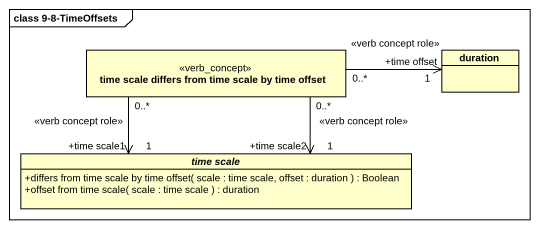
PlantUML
@startuml
mainframe class 9-8-TimeOffsets
hide circle
hide empty members
skinparam classAttributeIconSize 0
class "time scale differs from time scale by time offset" as time_scale_differs_from <<verb_concept>>
class duration
abstract class "time scale" as time_scale {
  +differs from time scale by time offset( scale : time scale, offset : duration ) : Boolean
  +offset from time scale( scale : time scale ) : duration
}
time_scale_differs_from "0..*" -right-> "+time offset\n1" duration : <<verb concept role>>
time_scale_differs_from "0..*" --> "+time scale2\n1" time_scale : <<verb concept role>>
time_scale_differs_from "0..*" --> "+time scale1\n1" time_scale : <<verb concept role>>
@enduml
